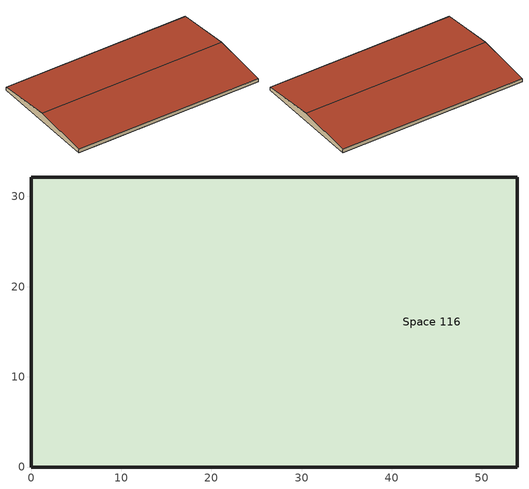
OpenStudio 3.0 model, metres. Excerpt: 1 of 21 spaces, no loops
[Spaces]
Space 116
 floor to Space 113: 53.95,32.16 53.95,0 34.94,0 34.94,32.16 z6.6
 floor to Space 118: 30.11,23.57 30.11,12.97 28.13,12.97 28.13,23.57 z6.6
 floor to Space 115: 15.39,32.16 15.39,24.97 7.69,24.97 7.69,32.16 z6.6
 floor to Space 117: 34.94,12.97 34.94,0 28.13,0 28.13,12.97 z6.6
 floor to Space 111: 7.69,32.16 7.69,0 0,0 0,32.16 z6.6
 floor to Space 119: 33.53,16.97 33.53,15.29 34.94,15.29 34.94,12.97 30.11,12.97 30.11,16.97 z6.6
 floor to Space 112: 28.13,32.16 28.13,0 7.69,0 7.69,24.97 15.39,24.97 15.39,32.16 z6.6
 floor to Space 121: 34.94,23.57 34.94,18.36 30.11,18.36 30.11,23.57 z6.6
 floor to Space 120: 34.94,18.36 34.94,15.29 33.53,15.29 33.53,16.97 30.11,16.97 30.11,18.36 z6.6
 floor to Space 122: 34.94,32.16 34.94,23.57 28.13,23.57 28.13,32.16 z6.6
 wall outside: 0,0 53.95,0 / 53.95,32.16 0,32.16 z6.6:7.6; 0,16.08,9.12 0,32.16,7.6 0,32.16,6.6 0,0,6.6 0,0,7.6; 53.95,16.08,9.12 53.95,0,7.6 53.95,0,6.6 53.95,32.16,6.6 53.95,32.16,7.6
 roof outside: 53.95,0,7.6 53.95,16.08,9.12 0,16.08,9.12 0,0,7.6; 53.95,16.08,9.12 53.95,32.16,7.6 0,32.16,7.6 0,16.08,9.12
[SizingPeriod:DesignDay] Barometric Pressure {Pa}=92936; Wind Direction {deg}=180; Sky Clearness=0; Rain Indicator=0; Snow Indicator=0; Day of Month=21; Daylight Saving Time Indicator=0; Dry-Bulb Temperature Range Modifier Type=DefaultMultipliers
Name | Maximum Dry-Bulb Temperature {C} | Daily Dry-Bulb Temperature Range {deltaC} | Humidity Indicating Conditions at Maximum Dry-Bulb | Wind Speed {m/s} | Month | Day Type | Humidity Indicating Type | Solar Model Indicator | ASHRAE Taub | ASHRAE Taud
Edmonton Stony Plain Ann Clg .4% Condns Enth=>MDB | 25.6 | 12 | 57100 | 3.8 | 7 | SummerDesignDay | Enthalpy | ASHRAETau | 0.353 | 2.369
Edmonton Stony Plain Ann Hum_n 99.6% Condns DP=>MCDB | -32.4 | 0 | -37.7 | 1.9 | 1 | WinterDesignDay | Dewpoint | ASHRAEClearSky
Edmonton Stony Plain Ann Clg .4% Condns WB=>MDB | 25.3 | 12 | 19 | 3.8 | 7 | SummerDesignDay | Wetbulb | ASHRAETau | 0.353 | 2.369
[Construction]
Air Wall: OS:Material:AirWall 1
[Material:AirWall]
OS:Material:AirWall 1
[Schedule:Day]
satMNECB-C-HW 1: 1, 0, 0.05, 2, 0, 0.05, 3, 0, 0.05, 4, 0, 0.05, 5, 0, 0.05, 6, 0, 0.05, 7, 0, 0.05, 8, 0, 0.05, 9, 0, 0.1, 10, 0, 0.2, 11, 0, 0.3, 12, 0, 0.5, 13, 0, 0.9, 14, 0, 0.9, 15, 0, 0.9, 16, 0, 0.9, 17, 0, 0.7, 18, 0, 0.5, 19, 0, 0.3, 20, 0, 0.2, 21, 0, 0.2, 22, 0, 0.05, 23, 0, 0.05, 24, 0, 0.05
wkdMNECB-C-HW 1: 1, 0, 0.05, 2, 0, 0.05, 3, 0, 0.05, 4, 0, 0.05, 5, 0, 0.05, 6, 0, 0.05, 7, 0, 0.05, 8, 0, 0.05, 9, 0, 0.1, 10, 0, 0.2, 11, 0, 0.3, 12, 0, 0.4, 13, 0, 0.8, 14, 0, 0.8, 15, 0, 0.8, 16, 0, 0.8, 17, 0, 0.6, 18, 0, 0.4, 19, 0, 0.3, 20, 0, 0.2, 21, 0, 0.2, 22, 0, 0.05, 23, 0, 0.05, 24, 0, 0.05
Schedule Day 54: 24, 0, 60
